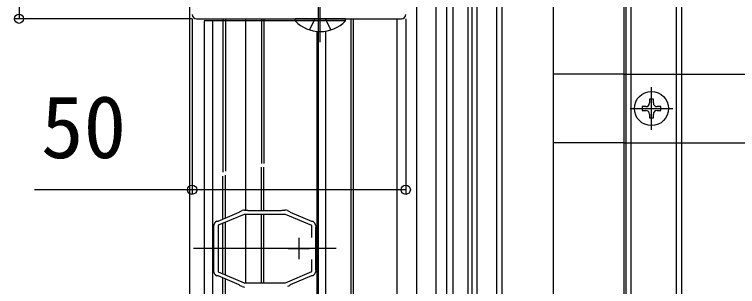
# Model space of a CAD drawing. Units: millimetres, scale not verified. Extents: x -875 to 875, y -1304 to 1296.
# Drawn here: x -716.1 to -546.9, y -666.3 to -602.7 of the extents above; entities that cross this region are included whole.
import ezdxf
from ezdxf.enums import TextEntityAlignment as Align

# ---------------------------------------------------------------- set-up
doc = ezdxf.new("R2010")
doc.units = ezdxf.units.MM
doc.header["$LTSCALE"] = 8
for name, color, linetype in [('0-3_YKK_11', 7, 'Continuous'), ('0-4_YKK_12', 2, 'Continuous'), ('0-5_YKK_13', 4, 'Continuous'), ('0-6_YKK_D', 6, 'Continuous')]:
    doc.layers.add(name, color=color, linetype=linetype)
doc.styles.add('ＭＳ ゴシック', font='')
doc.styles.get('ＭＳ ゴシック').set_extended_font_data('MS Gothic')

msp = doc.modelspace()

# ---------------------------------------------------------------- linework, layer by layer
at = {"layer": '0-3_YKK_11'}
for p, q in [((-673.503, -603.7), (-625.503, -603.7)), ((-649.5, -654.95), (-649.5, -659.95)), ((-652, -657.45), (-647, -657.45))]:
    msp.add_line(p, q, dxfattribs=at)
for points in [[(-668.717, -651.063), (-668.562, -651.047), (-668.425, -651.041), (-663.481, -648.962), (-663.379, -648.865), (-663.276, -648.767), (-662.799, -648.567)], [(-646.5, -654.86), (-646.5, -652.048), (-652.682, -649.45), (-662.318, -649.45), (-668.4, -652.006), (-668.4, -662.894), (-662.319, -665.45), (-652.682, -665.45), (-646.5, -662.852), (-646.5, -660.04)], [(-662.218, -648.45), (-661.7, -648.45), (-661.568, -648.5), (-661.435, -648.55), (-653.565, -648.55), (-653.432, -648.5), (-653.3, -648.45), (-652.782, -648.45)], [(-652.201, -648.567), (-651.724, -648.767), (-651.621, -648.865), (-651.519, -648.962), (-646.575, -651.041), (-646.438, -651.047), (-646.283, -651.062)], [(-669.4, -662.393), (-669.4, -652.507), (-669.447, -652.379), (-669.492, -652.23)], [(-645.507, -652.23), (-645.553, -652.379), (-645.6, -652.507), (-645.6, -662.393), (-645.553, -662.521), (-645.507, -662.67)], [(-669.492, -662.67), (-669.447, -662.522), (-669.4, -662.393)], [(-662.799, -666.333), (-663.276, -666.133), (-663.379, -666.035), (-663.481, -665.938), (-668.425, -663.859), (-668.562, -663.853), (-668.717, -663.838)], [(-646.283, -663.838), (-646.438, -663.853), (-646.575, -663.859), (-651.519, -665.938), (-651.621, -666.035), (-651.724, -666.133), (-652.201, -666.333)]]:
    msp.add_lwpolyline(points, dxfattribs=at)
for centre, radius, start, end in [((-673.503, -602.7), 1, 180.00001, 269.99999), ((-625.503, -602.7), 1, 270.00001, 359.99999), ((-662.218, -649.95), 1.5, 89.99998, 112.78771), ((-652.782, -649.95), 1.5, 67.21234, 90.00008), ((-668, -652.38), 1.5, 118.55565, 174.26079), ((-647, -652.38), 1.5, 5.73914, 61.44347), ((-668, -662.52), 1.5, 185.73925, 241.44438), ((-647, -662.52), 1.5, 298.55592, 354.26083), ((-662.218, -664.95), 1.5, 247.21255, 270.00006)]:
    msp.add_arc(centre, radius, start, end, dxfattribs=at)
at = {"layer": '0-4_YKK_12'}
for p, q in [((-645, -239.508), (-645, -877.181)), ((-675, -877.181), (-675, -518.7)), ((-617.5, -518.7), (-617.5, -877.181)), ((-615, -518.7), (-615, -877.181)), ((-615, -518.7), (-615, -877.181)), ((-613.5, -518.7), (-613.5, -877.181)), ((-610, -518.2), (-610, -877.181)), ((-603.3, -518.7), (-603.3, -877.181)), ((-602, -518.7), (-602, -877.181)), ((-573, -518.7), (-573, -877.181)), ((-571.8, -518.7), (-571.8, -877.181)), ((-561.2, -518.7), (-561.2, -877.181)), ((-607.9, -520.7), (-607.9, -877.181)), ((-609.019, -528.7), (-609.019, -877.181)), ((-573.5, -548.7), (-573.5, -877.181)), ((-644.503, -609.2), (-644.503, -591.2)), ((-637.3, -877.181), (-637.3, -603.7)), ((-636.7, -877.181), (-636.7, -603.7)), ((-650.403, -604.2), (-671.7, -604.2)), ((-671.7, -604.2), (-671.7, -877.181)), ((-669.7, -604.2), (-669.7, -877.181)), ((-645.3, -606.661), (-645.3, -877.181)), ((-643.3, -606.612), (-643.3, -877.181)), ((-658.3, -648.55), (-658.3, -638.45)), ((-657.7, -648.55), (-657.7, -638.45)), ((-667.3, -650.568), (-667.3, -640.544)), ((-666.7, -650.315), (-666.7, -640.291)), ((-658.3, -665.45), (-658.3, -649.45)), ((-657.7, -665.45), (-657.7, -649.45)), ((-666.7, -663.609), (-666.7, -651.291)), ((-667.3, -663.357), (-667.3, -651.544)), ((-640.8, -657.45), (-674.2, -657.45)), ((-667.3, -763.568), (-667.3, -664.332)), ((-666.7, -763.315), (-666.7, -664.585))]:
    msp.add_line(p, q, dxfattribs=at)
for points in [[(-615, -518.7), (-560, -518.7), (-560, -877.181)], [(-667.3, -603.7), (-667.3, -604.2), (-667.3, -639.568)], [(-666.7, -603.7), (-666.7, -604.2), (-666.7, -639.315)], [(-658.3, -603.7), (-658.3, -604.2), (-658.3, -637.55)], [(-657.7, -603.7), (-657.7, -604.2), (-657.7, -637.55)]]:
    msp.add_lwpolyline(points, dxfattribs=at)
at = {"layer": '0-5_YKK_13'}
for p, q in [((-590, -510.7), (-590, -877.181)), ((-622, -518.7), (-622, -768.794)), ((-662, -603.7), (-662, -648.45)), ((-638.603, -603.7), (-650.403, -603.7)), ((-647.003, -606.311), (-645.73, -603.7)), ((-642.003, -606.311), (-643.277, -603.7)), ((-638.603, -604.209), (-638.603, -603.7)), ((-626.5, -818.7), (-626.5, -603.7)), ((-573.5, -616.7), (-590, -616.7)), ((-573.5, -616.7), (648.5, -616.7)), ((-567, -629.7), (-567, -619.7)), ((-568.32, -624.26), (-569.2, -624.26)), ((-572, -624.7), (-562, -624.7)), ((-565.68, -625.14), (-564.8, -625.14)), ((-573.5, -632.7), (-590, -632.7)), ((-573.5, -632.7), (648.5, -632.7)), ((-662, -649.45), (-662, -665.45))]:
    msp.add_line(p, q, dxfattribs=at)
for points in [[(-638.603, -604.209), (-650.403, -604.209), (-650.403, -603.7)], [(-566.56, -623.38), (-566.56, -622.5), (-567.44, -622.5), (-567.44, -623.38)], [(-569.2, -624.26), (-569.2, -625.14), (-568.32, -625.14)], [(-564.8, -625.14), (-564.8, -624.26), (-565.68, -624.26)], [(-567.44, -626.02), (-567.44, -626.9), (-566.56, -626.9), (-566.56, -626.02)]]:
    msp.add_lwpolyline(points, dxfattribs=at)
msp.add_circle((-567, -624.7), 4, dxfattribs=at)
for centre, radius, start, end in [((-644.503, -598.468), 8.232, 224.2189, 315.7811), ((-568.32, -623.38), 0.88, 270, 0), ((-565.68, -623.38), 0.88, 180, 270), ((-568.32, -626.02), 0.88, 0, 90), ((-565.68, -626.02), 0.88, 90, 180)]:
    msp.add_arc(centre, radius, start, end, dxfattribs=at)
at = {"layer": '0-6_YKK_D'}
for p, q in [((-715, -573.7), (-715, -603.7)), ((-674.503, -603.7), (-716, -603.7)), ((-674.503, -603.7), (-674.503, -644.7)), ((-624.503, -603.7), (-624.503, -644.7))]:
    msp.add_line(p, q, dxfattribs=at)
msp.add_lwpolyline([(-624.503, -643.7), (-674.503, -643.7), (-711.394, -643.7)], dxfattribs=at)
for centre in [(-715, -603.7), (-674.503, -643.7), (-624.503, -643.7)]:
    msp.add_circle(centre, 1.075, dxfattribs=at)

# ---------------------------------------------------------------- texts
at = {"layer": '0-6_YKK_D', "style": 'ＭＳ ゴシック'}
msp.add_text('50', height=14.66, dxfattribs=at).set_placement((-709.872, -640.7), align=Align.BOTTOM_LEFT)

doc.saveas('drawing.dxf')
